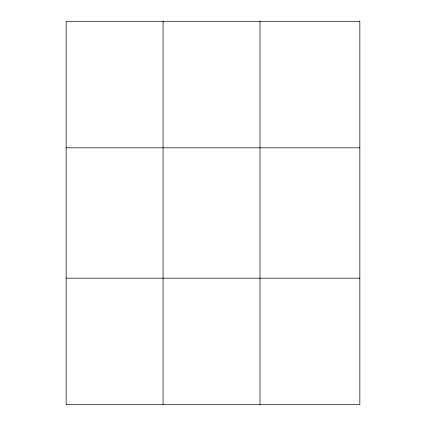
<?xml version="1.0" encoding="UTF-8"?>
<svg xmlns="http://www.w3.org/2000/svg" width="426" height="426" viewBox="0 0 426 426"><rect width="100%" height="100%" fill="white"/><g stroke="black" fill="none" stroke-linecap="round" stroke-linejoin="round"><path stroke-width="0.64" d="M163.073 404.7L163.073 21.3M259.993 404.7L259.993 21.3M66.152 147.822L359.848 147.822M66.152 278.178L359.848 278.178M359.848 21.3L359.848 404.7L66.152 404.7L66.152 21.3L359.848 21.3"/></g></svg>
